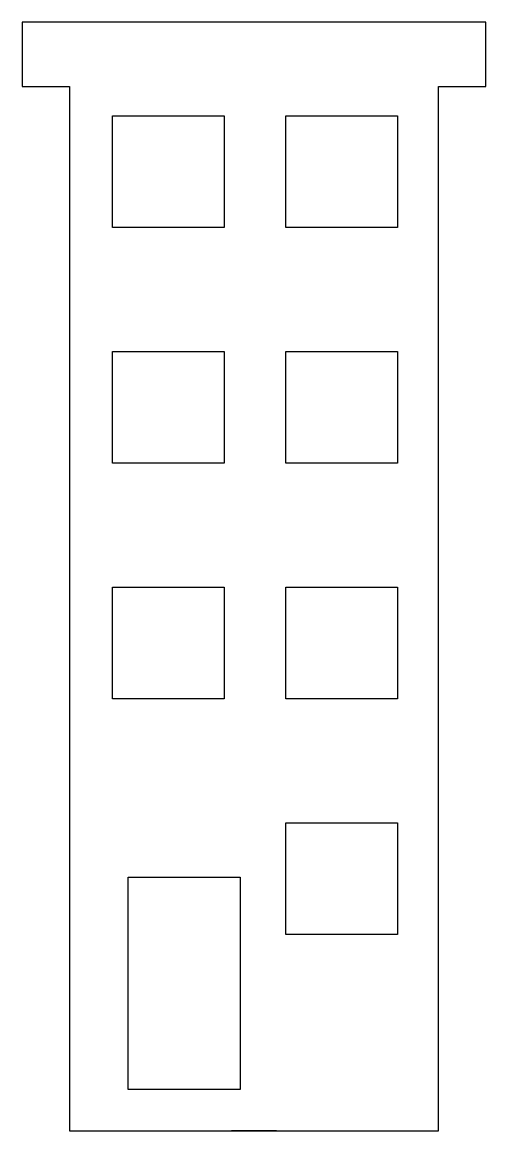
# Model space of a CAD drawing. Header units: centimetres. Extents: x -4.3 to 4.3, y -10.3 to 10.3.
import ezdxf

# ---------------------------------------------------------------- set-up
doc = ezdxf.new("R2010")
doc.units = ezdxf.units.CM
doc.header["$MEASUREMENT"] = 0
doc.layers.add('Camada 1', color=7, linetype='Continuous')

msp = doc.modelspace()

# ---------------------------------------------------------------- linework, layer by layer
at = {"layer": 'Camada 1'}
for points, knots in [([(0.41526, -10.29994), (0.41526, -10.29994), (-3.42469, -10.29994), (-3.42469, -10.29994), (-3.42469, -10.29994), (-3.42469, -10.29994), (-3.42469, 9.10664), (-3.42469, 9.10664), (-3.42469, 9.10664), (-3.42469, 9.10664), (-4.30691, 9.10664), (-4.30691, 9.10664), (-4.30691, 9.10664), (-4.30691, 9.10664), (-4.30691, 10.29994), (-4.30691, 10.29994), (-4.30691, 10.29994), (-4.30691, 10.29994), (0, 10.29994), (0, 10.29994), (0, 10.29994), (0, 10.29994), (4.30691, 10.29994), (4.30691, 10.29994), (4.30691, 10.29994), (4.30691, 10.29994), (4.30691, 9.10664), (4.30691, 9.10664), (4.30691, 9.10664), (4.30691, 9.10664), (3.42469, 9.10664), (3.42469, 9.10664), (3.42469, 9.10664), (3.42469, 9.10664), (3.42469, -10.29997), (3.42469, -10.29997), (3.42469, -10.29997), (3.42469, -10.29997), (-0.41526, -10.29996), (-0.41526, -10.29996), (-0.41526, -10.29996), (-0.41526, -10.29996), (0.41526, -10.29996), (0.41526, -10.29996), (0.41526, -10.29996), (0.41526, -10.29996), (0.41526, -10.29994), (0.41526, -10.29994)], [0, 0, 0, 0, 0.07692308, 0.07692308, 0.07692308, 0.07692308, 0.15384615, 0.15384615, 0.15384615, 0.15384615, 0.23076923, 0.23076923, 0.23076923, 0.23076923, 0.30769231, 0.30769231, 0.30769231, 0.30769231, 0.38461538, 0.38461538, 0.38461538, 0.38461538, 0.46153846, 0.46153846, 0.46153846, 0.46153846, 0.53846154, 0.53846154, 0.53846154, 0.53846154, 0.61538462, 0.61538462, 0.61538462, 0.61538462, 0.69230769, 0.69230769, 0.69230769, 0.69230769, 0.76923077, 0.76923077, 0.76923077, 0.76923077, 0.84615385, 0.84615385, 0.84615385, 0.84615385, 1, 1, 1, 1]), ([(-2.6267, 6.4866), (-2.6267, 6.4866), (-0.55192, 6.4866), (-0.55192, 6.4866), (-0.55192, 6.4866), (-0.55192, 6.4866), (-0.55192, 8.56136), (-0.55192, 8.56136), (-0.55192, 8.56136), (-0.55192, 8.56136), (-2.6267, 8.56136), (-2.6267, 8.56136), (-2.6267, 8.56136), (-2.6267, 8.56136), (-2.6267, 6.4866), (-2.6267, 6.4866)], [0, 0, 0, 0, 0.2, 0.2, 0.2, 0.2, 0.4, 0.4, 0.4, 0.4, 0.6, 0.6, 0.6, 0.6, 1, 1, 1, 1]), ([(0.59036, 6.4866), (0.59036, 6.4866), (2.66512, 6.4866), (2.66512, 6.4866), (2.66512, 6.4866), (2.66512, 6.4866), (2.66512, 8.56136), (2.66512, 8.56136), (2.66512, 8.56136), (2.66512, 8.56136), (0.59036, 8.56136), (0.59036, 8.56136), (0.59036, 8.56136), (0.59036, 8.56136), (0.59036, 6.4866), (0.59036, 6.4866)], [0, 0, 0, 0, 0.2, 0.2, 0.2, 0.2, 0.4, 0.4, 0.4, 0.4, 0.6, 0.6, 0.6, 0.6, 1, 1, 1, 1]), ([(-2.6267, 2.10653), (-2.6267, 2.10653), (-0.55192, 2.10653), (-0.55192, 2.10653), (-0.55192, 2.10653), (-0.55192, 2.10653), (-0.55192, 4.18129), (-0.55192, 4.18129), (-0.55192, 4.18129), (-0.55192, 4.18129), (-2.6267, 4.18129), (-2.6267, 4.18129), (-2.6267, 4.18129), (-2.6267, 4.18129), (-2.6267, 2.10653), (-2.6267, 2.10653)], [0, 0, 0, 0, 0.2, 0.2, 0.2, 0.2, 0.4, 0.4, 0.4, 0.4, 0.6, 0.6, 0.6, 0.6, 1, 1, 1, 1]), ([(0.59036, 2.10653), (0.59036, 2.10653), (2.66512, 2.10653), (2.66512, 2.10653), (2.66512, 2.10653), (2.66512, 2.10653), (2.66512, 4.18129), (2.66512, 4.18129), (2.66512, 4.18129), (2.66512, 4.18129), (0.59036, 4.18129), (0.59036, 4.18129), (0.59036, 4.18129), (0.59036, 4.18129), (0.59036, 2.10653), (0.59036, 2.10653)], [0, 0, 0, 0, 0.2, 0.2, 0.2, 0.2, 0.4, 0.4, 0.4, 0.4, 0.6, 0.6, 0.6, 0.6, 1, 1, 1, 1]), ([(-2.6267, -2.27354), (-2.6267, -2.27354), (-0.55192, -2.27354), (-0.55192, -2.27354), (-0.55192, -2.27354), (-0.55192, -2.27354), (-0.55192, -0.19876), (-0.55192, -0.19876), (-0.55192, -0.19876), (-0.55192, -0.19876), (-2.6267, -0.19875), (-2.6267, -0.19875), (-2.6267, -0.19875), (-2.6267, -0.19875), (-2.6267, -2.27354), (-2.6267, -2.27354)], [0, 0, 0, 0, 0.2, 0.2, 0.2, 0.2, 0.4, 0.4, 0.4, 0.4, 0.6, 0.6, 0.6, 0.6, 1, 1, 1, 1]), ([(0.59036, -2.27354), (0.59036, -2.27354), (2.66512, -2.27354), (2.66512, -2.27354), (2.66512, -2.27354), (2.66512, -2.27354), (2.66512, -0.19876), (2.66512, -0.19876), (2.66512, -0.19876), (2.66512, -0.19876), (0.59036, -0.19875), (0.59036, -0.19875), (0.59036, -0.19875), (0.59036, -0.19875), (0.59036, -2.27354), (0.59036, -2.27354)], [0, 0, 0, 0, 0.2, 0.2, 0.2, 0.2, 0.4, 0.4, 0.4, 0.4, 0.6, 0.6, 0.6, 0.6, 1, 1, 1, 1]), ([(0.59036, -6.65361), (0.59036, -6.65361), (2.66512, -6.65361), (2.66512, -6.65361), (2.66512, -6.65361), (2.66512, -6.65361), (2.66512, -4.57883), (2.66512, -4.57883), (2.66512, -4.57883), (2.66512, -4.57883), (0.59036, -4.57883), (0.59036, -4.57883), (0.59036, -4.57883), (0.59036, -4.57883), (0.59036, -6.65361), (0.59036, -6.65361)], [0, 0, 0, 0, 0.2, 0.2, 0.2, 0.2, 0.4, 0.4, 0.4, 0.4, 0.6, 0.6, 0.6, 0.6, 1, 1, 1, 1]), ([(-0.25934, -5.58665), (-0.25934, -5.58665), (-2.33484, -5.58665), (-2.33484, -5.58665), (-2.33484, -5.58665), (-2.33484, -5.58665), (-2.33484, -9.53005), (-2.33484, -9.53005), (-2.33484, -9.53005), (-2.33484, -9.53005), (-0.25934, -9.53005), (-0.25934, -9.53005), (-0.25934, -9.53005), (-0.25934, -9.53005), (-0.25934, -5.58665), (-0.25934, -5.58665)], [0, 0, 0, 0, 0.2, 0.2, 0.2, 0.2, 0.4, 0.4, 0.4, 0.4, 0.6, 0.6, 0.6, 0.6, 1, 1, 1, 1])]:
    msp.add_open_spline(points, degree=3, knots=knots, dxfattribs=at)

doc.saveas('drawing.dxf')
